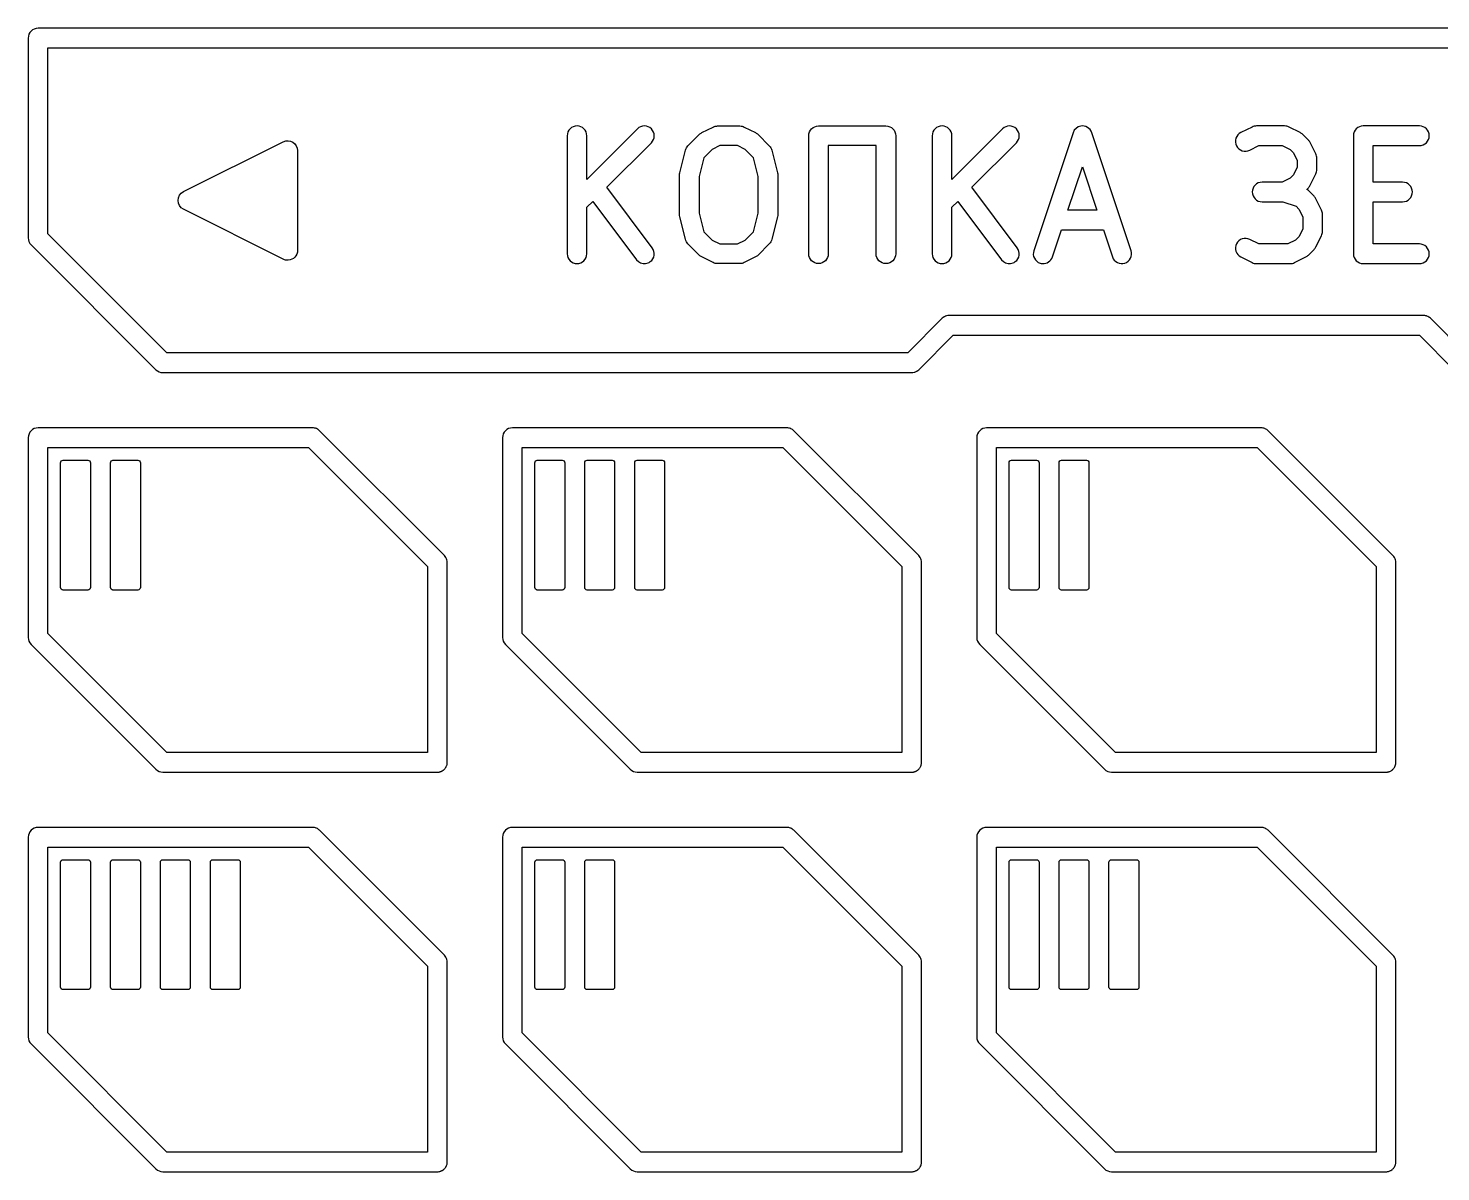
# Model space of a CAD drawing. Header units: millimetres. Extents: x 3 to 62, y 3 to 113.
# Drawn here: x 3.01 to 38.94, y 2.8 to 31.88 of the extents above; entities that cross this region are included whole.
import ezdxf

# ---------------------------------------------------------------- set-up
doc = ezdxf.new("R2010")
doc.units = ezdxf.units.MM
doc.layers.add('Layer_1', color=7, linetype='CONTINUOUS')

msp = doc.modelspace()

# ---------------------------------------------------------------- linework, layer by layer
at = {"layer": 'Layer_1', "color": 7}
for points in [[(3.01161, 31.627868), (3.01161, 26.547565)], [(58.506344, 31.877463), (3.261208, 31.877463), (3.261208, 31.877463)], [(3.511322, 31.377755), (58.402992, 31.377755), (61.431227, 28.349517), (61.431227, 23.622682), (39.559721, 23.622682), (38.680707, 24.502212)], [(26.262358, 24.502212), (25.382828, 23.622682), (6.540075, 23.622682), (3.511322, 26.651433), (3.511322, 31.377755), (3.511322, 31.377755)], [(16.721352, 29.143266), (16.721352, 26.142938)], [(18.508837, 29.320002), (17.221579, 28.032226), (17.221579, 29.143266)], [(19.794558, 28.891342), (20.080308, 29.177091)], [(20.14536, 29.223962), (20.431109, 29.36671)], [(20.542828, 29.393062), (21.114328, 29.393062)], [(21.226054, 29.36671), (21.511804, 29.223962)], [(21.576856, 29.177091), (21.862606, 28.891342)], [(22.864327, 26.14307), (22.864327, 29.143065)], [(23.114324, 29.393062), (24.828568, 29.393062)], [(25.078569, 29.143065), (25.078569, 26.14307)], [(26.007078, 29.143266), (26.007078, 26.142938)], [(27.794562, 29.320002), (26.507305, 28.032226), (26.507305, 29.143266)], [(29.591351, 29.222331), (28.591413, 26.222003)], [(31.065677, 26.222003), (30.065739, 29.222331)], [(34.145073, 29.366509), (33.859818, 29.223883)], [(34.971377, 29.392864), (34.257208, 29.392864), (34.257208, 29.392864)], [(35.368767, 29.223883), (35.083515, 29.366509)], [(35.577024, 29.034229), (35.43388, 29.176857)], [(36.721655, 29.143266), (36.721655, 27.714416), (36.721655, 26.142938)], [(38.400103, 29.392864), (36.971769, 29.392864), (36.971769, 29.392864)], [(6.959644, 27.722923), (9.499641, 28.992922)], [(9.861448, 28.769318), (9.861448, 26.229321)], [(18.886075, 26.293316), (17.730074, 27.833788), (18.862821, 28.966533)], [(19.586034, 28.203648), (19.728785, 28.775147)], [(21.928376, 28.775147), (22.071124, 28.203648)], [(24.578566, 26.14307), (24.578566, 28.893064), (23.364323, 28.893064), (23.364323, 26.14307)], [(28.171285, 26.293316), (27.015799, 27.833788), (28.148028, 28.966533)], [(34.083577, 28.776882), (34.316121, 28.893153), (34.912467, 28.893153), (35.108836, 28.794969), (35.19462, 28.709186), (35.292803, 28.512816), (35.292803, 28.344866), (35.19462, 28.148497), (35.108836, 28.062713), (34.912467, 27.96453), (34.399837, 27.96453)], [(35.766675, 28.683349), (35.623534, 28.969119)], [(37.971707, 27.96453), (37.221367, 27.96453), (37.221367, 28.893153), (38.400103, 28.893153)], [(35.79303, 28.285956), (35.79303, 28.571726)], [(19.578582, 27.143069), (19.578582, 28.143066)], [(22.078574, 28.143066), (22.078574, 27.143069)], [(35.623534, 27.888566), (35.766159, 28.173818)], [(35.534649, 27.781594), (35.577024, 27.823453)], [(35.71965, 27.605379), (35.577024, 27.748523)], [(17.221579, 26.142938), (17.221579, 27.325294), (17.372991, 27.476706), (18.486099, 25.993076)], [(26.507305, 26.142938), (26.507305, 27.325294), (26.658716, 27.476706), (27.771309, 25.993076)], [(34.399837, 27.464818), (34.92952, 27.464818), (35.264899, 27.353198), (35.337245, 27.280851), (35.435947, 27.083964), (35.435947, 26.773388), (35.337245, 26.577018), (35.25198, 26.491235), (35.055092, 26.393051), (34.316121, 26.393051), (34.083577, 26.509322)], [(35.909304, 27.255012), (35.766159, 27.540782)], [(38.400103, 26.393051), (37.221367, 26.393051), (37.221367, 27.464818), (37.971707, 27.464818)], [(9.499641, 26.005718), (6.959644, 27.275716)], [(19.728785, 26.510989), (19.586034, 27.082488)], [(22.071124, 27.082488), (21.928376, 26.510989)], [(35.935659, 26.714478), (35.935659, 27.142876)], [(29.065803, 26.063873), (29.294728, 26.750134), (30.362362, 26.750134), (30.591287, 26.063873)], [(35.766159, 26.317088), (35.909304, 26.602858)], [(3.084475, 26.370829), (6.259471, 23.195833)], [(20.080308, 26.109044), (19.794558, 26.394794)], [(21.862606, 26.394794), (21.576856, 26.109044)], [(35.577024, 26.109347), (35.71965, 26.251975)], [(20.431109, 25.919426), (20.14536, 26.062174)], [(21.114328, 25.893073), (20.542828, 25.893073)], [(21.511804, 26.062174), (21.226054, 25.919426)], [(33.859818, 26.062321), (34.145073, 25.919695)], [(34.257208, 25.892825), (35.114521, 25.892825)], [(35.226141, 25.91918), (35.511911, 26.062321)], [(36.971769, 25.892825), (38.400103, 25.892825)], [(38.503974, 24.575077), (26.439093, 24.575077)], [(25.663429, 23.195833), (26.542961, 24.075365), (38.400103, 24.075365), (39.279635, 23.195833)], [(6.436204, 23.122453), (25.48618, 23.122453)], [(10.246304, 21.71789), (3.261208, 21.71789), (3.261208, 21.71789)], [(13.598033, 18.469514), (10.423037, 21.64451)], [(22.311184, 21.71789), (15.326607, 21.71789), (15.326607, 21.71789)], [(25.663429, 18.469514), (22.488433, 21.64451)], [(34.376581, 21.71789), (27.391488, 21.71789), (27.391488, 21.71789)], [(37.728312, 18.469514), (34.553316, 21.64451)], [(3.01161, 21.467777), (3.01161, 16.387473)], [(15.076494, 21.467777), (15.076494, 16.387473)], [(27.141374, 21.467777), (27.141374, 16.387473)], [(3.896454, 20.894325), (4.531453, 20.894325)], [(5.166452, 20.894325), (5.801451, 20.894325)], [(15.961439, 20.894325), (16.596438, 20.894325)], [(17.231437, 20.894325), (17.866436, 20.894325)], [(18.501435, 20.894325), (19.136435, 20.894325)], [(28.026423, 20.894325), (28.661423, 20.894325)], [(29.296422, 20.894325), (29.931421, 20.894325)], [(3.833957, 17.656832), (3.833957, 20.831828)], [(4.59395, 20.831828), (4.59395, 17.656832)], [(5.103956, 17.656832), (5.103956, 20.831828)], [(5.863948, 20.831828), (5.863948, 17.656832)], [(15.898942, 17.656832), (15.898942, 20.831828)], [(16.658935, 20.831828), (16.658935, 17.656832)], [(17.16894, 17.656832), (17.16894, 20.831828)], [(17.928933, 20.831828), (17.928933, 17.656832)], [(18.438939, 17.656832), (18.438939, 20.831828)], [(19.198931, 20.831828), (19.198931, 17.656832)], [(27.963927, 17.656832), (27.963927, 20.831828)], [(28.723919, 20.831828), (28.723919, 17.656832)], [(29.233925, 17.656832), (29.233925, 20.831828)], [(29.993918, 20.831828), (29.993918, 17.656832)], [(13.671413, 13.212477), (13.671413, 18.292781)], [(25.736294, 13.212477), (25.736294, 18.292781)], [(37.801174, 13.212477), (37.801174, 18.292781)], [(4.531453, 17.594336), (3.896454, 17.594336)], [(5.801451, 17.594336), (5.166452, 17.594336)], [(16.596438, 17.594336), (15.961439, 17.594336)], [(17.866436, 17.594336), (17.231437, 17.594336)], [(19.136435, 17.594336), (18.501435, 17.594336)], [(28.661423, 17.594336), (28.026423, 17.594336)], [(29.931421, 17.594336), (29.296422, 17.594336)], [(3.084475, 16.21074), (6.259471, 13.035744)], [(15.149874, 16.21074), (18.32487, 13.035744)], [(27.214755, 16.21074), (30.389751, 13.035744)], [(6.436204, 12.962879), (13.4213, 12.962879)], [(13.619737, 13.060547), (13.620771, 13.062099)], [(13.65901, 13.13548), (13.659526, 13.137545)], [(13.668312, 13.173719), (13.668312, 13.175269)], [(18.501603, 12.962879), (25.48618, 12.962879)], [(25.684618, 13.060547), (25.685651, 13.061581)], [(25.702705, 13.087936), (25.703736, 13.090519)], [(25.733192, 13.173719), (25.733192, 13.175269)], [(30.566484, 12.962879), (37.551577, 12.962879)], [(37.664749, 12.989753), (37.66785, 12.991302)], [(37.749498, 13.060547), (37.750532, 13.062099)], [(10.246304, 11.557799), (3.261208, 11.557799), (3.261208, 11.557799)], [(22.311184, 11.557799), (15.326607, 11.557799), (15.326607, 11.557799)], [(34.376581, 11.557799), (27.391488, 11.557799), (27.391488, 11.557799)], [(3.01161, 11.307685), (3.01161, 6.227898)], [(13.598033, 8.309422), (10.423037, 11.484418)], [(15.076494, 11.307685), (15.076494, 6.227898)], [(25.663429, 8.309422), (22.488433, 11.484418)], [(27.141374, 11.307685), (27.141374, 6.227898)], [(37.728312, 8.309422), (34.553316, 11.484418)], [(3.833957, 7.496845), (3.833957, 10.671841)], [(3.896454, 10.734338), (4.531453, 10.734338)], [(4.59395, 10.671841), (4.59395, 7.496845)], [(5.103956, 7.496845), (5.103956, 10.671841)], [(5.166452, 10.734338), (5.801451, 10.734338)], [(5.863948, 10.671841), (5.863948, 7.496845)], [(6.373954, 7.496845), (6.373954, 10.671841)], [(6.436451, 10.734338), (7.07145, 10.734338)], [(7.133947, 10.671841), (7.133947, 7.496845)], [(7.643952, 7.496845), (7.643952, 10.671841)], [(7.706449, 10.734338), (8.341448, 10.734338)], [(8.403945, 10.671841), (8.403945, 7.496845)], [(15.898942, 7.496845), (15.898942, 10.671841)], [(15.961439, 10.734338), (16.596438, 10.734338)], [(16.658935, 10.671841), (16.658935, 7.496845)], [(17.16894, 7.496845), (17.16894, 10.671841)], [(17.231437, 10.734338), (17.866436, 10.734338)], [(17.928933, 10.671841), (17.928933, 7.496845)], [(27.963927, 7.496845), (27.963927, 10.671841)], [(28.026423, 10.734338), (28.661423, 10.734338)], [(28.723919, 10.671841), (28.723919, 7.496845)], [(29.233925, 7.496845), (29.233925, 10.671841)], [(29.296422, 10.734338), (29.931421, 10.734338)], [(29.993918, 10.671841), (29.993918, 7.496845)], [(30.503924, 7.496845), (30.503924, 10.671841)], [(30.56642, 10.734338), (31.201419, 10.734338)], [(31.263916, 10.671841), (31.263916, 7.496845)], [(13.671413, 3.052902), (13.671413, 8.132689)], [(25.736294, 3.052902), (25.736294, 8.132689)], [(37.801174, 3.052902), (37.801174, 8.132689)], [(4.531453, 7.434348), (3.896454, 7.434348)], [(5.801451, 7.434348), (5.166452, 7.434348)], [(7.07145, 7.434348), (6.436451, 7.434348)], [(8.341448, 7.434348), (7.706449, 7.434348)], [(16.596438, 7.434348), (15.961439, 7.434348)], [(17.866436, 7.434348), (17.231437, 7.434348)], [(28.661423, 7.434348), (28.026423, 7.434348)], [(29.931421, 7.434348), (29.296422, 7.434348)], [(31.201419, 7.434348), (30.56642, 7.434348)], [(3.084475, 6.051165), (6.259471, 2.876169)], [(15.149874, 6.051165), (18.32487, 2.876169)], [(27.214755, 6.051165), (30.389751, 2.876169)], [(13.619737, 2.900459), (13.620771, 2.902524)], [(13.65901, 2.975388), (13.659526, 2.977972)], [(13.668312, 3.013628), (13.668312, 3.015696)], [(25.684618, 2.900459), (25.685651, 2.902008)], [(25.702705, 2.927845), (25.703736, 2.929912)], [(25.733192, 3.013628), (25.733192, 3.015696)], [(37.749498, 2.900459), (37.750532, 2.902008)], [(6.436204, 2.802788), (13.4213, 2.802788)], [(18.501603, 2.802788), (25.48618, 2.802788)], [(25.525454, 2.805889), (25.528555, 2.806923)], [(25.563693, 2.815191), (25.566795, 2.816743)], [(30.566484, 2.802788), (37.551577, 2.802788)], [(37.590334, 2.805889), (37.593436, 2.806923)], [(37.628577, 2.815191), (37.631675, 2.816743)], [(37.664749, 2.830177), (37.66785, 2.832244)]]:
    msp.add_lwpolyline(points, dxfattribs=at)
for points in [[(16.971466, 29.392864)], [(26.257191, 29.392864)], [(29.784104, 29.389247)], [(20.601799, 26.393072), (21.055362, 26.393072), (21.252023, 26.491319), (21.460069, 26.69936), (21.578578, 27.173819), (21.578578, 28.112317), (21.460069, 28.586776), (21.252023, 28.794817), (21.055362, 28.893064), (20.601805, 28.893064), (20.405138, 28.794817), (20.197092, 28.586776), (20.078586, 28.112317), (20.078586, 27.173819), (20.197092, 26.69936), (20.405138, 26.491319)], [(29.828544, 28.352618), (30.195964, 27.249846), (29.461125, 27.249846), (29.828544, 28.352618)], [(9.622679, 25.979594)], [(23.114324, 25.893073)], [(3.511322, 21.217663), (10.142951, 21.217663), (13.171186, 18.189428), (13.171186, 13.462591), (6.540591, 13.462591), (3.511322, 16.491859), (3.511322, 21.217663)], [(15.576202, 21.217663), (22.207832, 21.217663), (25.236582, 18.18891), (25.236582, 13.462591), (18.605471, 13.462591), (15.576202, 16.491859), (15.576202, 21.217663)], [(27.641601, 21.217663), (34.273228, 21.217663), (37.301463, 18.189428), (37.301463, 13.462591), (30.670352, 13.462591), (27.641601, 16.491341), (27.641601, 21.217663)], [(3.511322, 11.057572), (10.142951, 11.057572), (13.171186, 8.029337), (13.171186, 3.302499), (6.540591, 3.302499), (3.511322, 6.331768), (3.511322, 11.057572)], [(15.576202, 11.057572), (22.207832, 11.057572), (25.236582, 8.028821), (25.236582, 3.302499), (18.605471, 3.302499), (15.576202, 6.331768), (15.576202, 11.057572)], [(27.641601, 11.057572), (34.273228, 11.057572), (37.301463, 8.029337), (37.301463, 3.302499), (30.670352, 3.302499), (27.641601, 6.331253), (27.641601, 11.057572)]]:
    msp.add_lwpolyline(points, close=True, dxfattribs=at)
for points in [[(3.084475, 31.804601), (3.037733, 31.757669), (3.011527, 31.694106), (3.01161, 31.627868)], [(3.261208, 31.877463), (3.194971, 31.877548), (3.131408, 31.851342), (3.084475, 31.804601)], [(16.971466, 29.392864), (16.833507, 29.392927), (16.721574, 29.281225), (16.721352, 29.143266)], [(17.221579, 29.143266), (17.221358, 29.281225), (17.109425, 29.392927), (16.971466, 29.392864)], [(18.685829, 29.393441), (18.619419, 29.393441), (18.555738, 29.367018), (18.508837, 29.320002)], [(18.862821, 29.320002), (18.81592, 29.367018), (18.752239, 29.393441), (18.685829, 29.393441)], [(18.862821, 28.966533), (18.960396, 29.064154), (18.960396, 29.22238), (18.862821, 29.320002)], [(20.080308, 29.177091), (20.099329, 29.196112), (20.121295, 29.211939), (20.14536, 29.223962)], [(20.431109, 29.36671), (20.438895, 29.369845), (20.446834, 29.372587), (20.454896, 29.374924)], [(20.454896, 29.374924), (20.4649, 29.379123), (20.475166, 29.382666), (20.48563, 29.385531)], [(20.48563, 29.385531), (20.496292, 29.387649), (20.507082, 29.389069), (20.517929, 29.389783)], [(20.517929, 29.389783), (20.526168, 29.391292), (20.534479, 29.392387), (20.542828, 29.393062)], [(21.114328, 29.393062), (21.15311, 29.393062), (21.19136, 29.38404), (21.226054, 29.36671)], [(21.511804, 29.223962), (21.535868, 29.211939), (21.557835, 29.196112), (21.576856, 29.177091)], [(22.864327, 29.143065), (22.864342, 29.281128), (22.976261, 29.393047), (23.114324, 29.393062)], [(24.828568, 29.393062), (24.966633, 29.39305), (25.078554, 29.28113), (25.078569, 29.143065)], [(26.257191, 29.392864), (26.119232, 29.392927), (26.007299, 29.281225), (26.007078, 29.143266)], [(26.507305, 29.143266), (26.507083, 29.281225), (26.39515, 29.392927), (26.257191, 29.392864)], [(28.148028, 29.320002), (28.050407, 29.417575), (27.892183, 29.417575), (27.794562, 29.320002)], [(28.148028, 28.966533), (28.245603, 29.064154), (28.245603, 29.22238), (28.148028, 29.320002)], [(29.784104, 29.389247), (29.694178, 29.373013), (29.620272, 29.309013), (29.591351, 29.222331)], [(30.065739, 29.222331), (30.026403, 29.340242), (29.906422, 29.41135), (29.784104, 29.389247)], [(33.859818, 29.223883), (33.800463, 29.19429), (33.755299, 29.142325), (33.734267, 29.079424)], [(34.257208, 29.392864), (34.218288, 29.392927), (34.17989, 29.383902), (34.145073, 29.366509)], [(35.083515, 29.366509), (35.048696, 29.383902), (35.010298, 29.392927), (34.971377, 29.392864)], [(35.43388, 29.176857), (35.414851, 29.195939), (35.392864, 29.211819), (35.368767, 29.223883)], [(36.971769, 29.392864), (36.833816, 29.392913), (36.721891, 29.281219), (36.721655, 29.143266)], [(38.650217, 29.143266), (38.649995, 29.281225), (38.538062, 29.392927), (38.400103, 29.392864)], [(38.576994, 28.966376), (38.623906, 29.013288), (38.650247, 29.076923), (38.650217, 29.143266)], [(9.499641, 28.992922), (9.577139, 29.031657), (9.669168, 29.027511), (9.742866, 28.981962)], [(9.742866, 28.981962), (9.816567, 28.936414), (9.861433, 28.855957), (9.861448, 28.769318)], [(19.728785, 28.775147), (19.739771, 28.819125), (19.762506, 28.859288), (19.794558, 28.891342)], [(21.862606, 28.891342), (21.894657, 28.859288), (21.917391, 28.819124), (21.928376, 28.775147)], [(33.734267, 29.079424), (33.713236, 29.016524), (33.718061, 28.947844), (33.74768, 28.888502)], [(33.74768, 28.888502), (33.777363, 28.829102), (33.829459, 28.783953), (33.892474, 28.763012)], [(33.892474, 28.763012), (33.955489, 28.742072), (34.024246, 28.747062), (34.083577, 28.776882)], [(35.623534, 28.969119), (35.611626, 28.993178), (35.595922, 29.015163), (35.577024, 29.034229)], [(38.400103, 28.893153), (38.466447, 28.893122), (38.530082, 28.919464), (38.576994, 28.966376)], [(35.79303, 28.571726), (35.793013, 28.610473), (35.783991, 28.648686), (35.766675, 28.683349)], [(19.578582, 28.143066), (19.578583, 28.163488), (19.581085, 28.183834), (19.586034, 28.203648)], [(22.071124, 28.203648), (22.076072, 28.183834), (22.078574, 28.163488), (22.078574, 28.143066)], [(35.766159, 28.173818), (35.783732, 28.208593), (35.792933, 28.246994), (35.79303, 28.285956)], [(6.821484, 27.49932), (6.821484, 27.594001), (6.874968, 27.680561), (6.959644, 27.722923)], [(34.399837, 27.96453), (34.261878, 27.964308), (34.150176, 27.852375), (34.150239, 27.714416)], [(34.150239, 27.714416), (34.15046, 27.576659), (34.262079, 27.465039), (34.399837, 27.464818)], [(35.577024, 27.748523), (35.564128, 27.761038), (35.549921, 27.772125), (35.534649, 27.781594)], [(35.577024, 27.823453), (35.595922, 27.84252), (35.611626, 27.864506), (35.623534, 27.888566)], [(38.221303, 27.714416), (38.221366, 27.852374), (38.109665, 27.964307), (37.971707, 27.96453)], [(37.971707, 27.464818), (38.109464, 27.465041), (38.221082, 27.57666), (38.221303, 27.714416)], [(6.959644, 27.275716), (6.874968, 27.318078), (6.821484, 27.404639), (6.821484, 27.49932)], [(35.766159, 27.540782), (35.754205, 27.56466), (35.738503, 27.586469), (35.71965, 27.605379)], [(19.586034, 27.082488), (19.581085, 27.102302), (19.578583, 27.122647), (19.578582, 27.143069)], [(22.078574, 27.143069), (22.078574, 27.122647), (22.076072, 27.102302), (22.071124, 27.082488)], [(35.935659, 27.142876), (35.935721, 27.181797), (35.926697, 27.220194), (35.909304, 27.255012)], [(35.909304, 26.602858), (35.926619, 26.63752), (35.935641, 26.675732), (35.935659, 26.714478)], [(3.01161, 26.547565), (3.011526, 26.481326), (3.037733, 26.417762), (3.084475, 26.370829)], [(18.933686, 26.107735), (18.94309, 26.173463), (18.92596, 26.240233), (18.886075, 26.293316)], [(19.794558, 26.394794), (19.762506, 26.426847), (19.739771, 26.467011), (19.728785, 26.510989)], [(21.928376, 26.510989), (21.917391, 26.467011), (21.894657, 26.426847), (21.862606, 26.394794)], [(28.218896, 26.107735), (28.228299, 26.173463), (28.21117, 26.240233), (28.171285, 26.293316)], [(33.74768, 26.397702), (33.718061, 26.33836), (33.713236, 26.26968), (33.734267, 26.20678)], [(33.892474, 26.523192), (33.829459, 26.502251), (33.777363, 26.457102), (33.74768, 26.397702)], [(34.083577, 26.509322), (34.024246, 26.539142), (33.955489, 26.544132), (33.892474, 26.523192)], [(35.71965, 26.251975), (35.738548, 26.271042), (35.754252, 26.293027), (35.766159, 26.317088)], [(38.576994, 26.319828), (38.530082, 26.36674), (38.466447, 26.393082), (38.400103, 26.393051)], [(38.650217, 26.142938), (38.650247, 26.209282), (38.623906, 26.272916), (38.576994, 26.319828)], [(9.622679, 25.979594), (9.580111, 25.977674), (9.537756, 25.986668), (9.499641, 26.005718)], [(9.861448, 26.229321), (9.861448, 26.095631), (9.756234, 25.985611), (9.622679, 25.979594)], [(16.721352, 26.142938), (16.721322, 26.076594), (16.747663, 26.01296), (16.794575, 25.966048)], [(16.794575, 25.966048), (16.841487, 25.919136), (16.905122, 25.892794), (16.971466, 25.892825)], [(16.971466, 25.892825), (17.037809, 25.892794), (17.101444, 25.919136), (17.148356, 25.966048)], [(17.148356, 25.966048), (17.195268, 26.01296), (17.22161, 26.076594), (17.221579, 26.142938)], [(18.486099, 25.993076), (18.539607, 25.921784), (18.627026, 25.884375), (18.715542, 25.894892)], [(18.715542, 25.894892), (18.759205, 25.900045), (18.800737, 25.916621), (18.835948, 25.942949)], [(18.835948, 25.942949), (18.889118, 25.982719), (18.924282, 26.042006), (18.933686, 26.107735)], [(20.14536, 26.062174), (20.121295, 26.074196), (20.099329, 26.090023), (20.080308, 26.109044)], [(20.542828, 25.893073), (20.504049, 25.893075), (20.465801, 25.902097), (20.431109, 25.919426)], [(21.226054, 25.919426), (21.19136, 25.902095), (21.15311, 25.893074), (21.114328, 25.893073)], [(21.576856, 26.109044), (21.557835, 26.090023), (21.535868, 26.074196), (21.511804, 26.062174)], [(23.114324, 25.893073), (22.976255, 25.893075), (22.864328, 26.005001), (22.864327, 26.14307)], [(23.364323, 26.14307), (23.364321, 26.005), (23.252393, 25.893073), (23.114324, 25.893073)], [(24.828568, 25.893073), (24.690497, 25.893072), (24.578567, 26.004999), (24.578566, 26.14307)], [(25.078569, 26.14307), (25.078568, 26.004999), (24.966638, 25.893072), (24.828568, 25.893073)], [(26.007078, 26.142938), (26.007047, 26.076594), (26.033389, 26.01296), (26.080301, 25.966048)], [(26.080301, 25.966048), (26.127213, 25.919136), (26.190848, 25.892794), (26.257191, 25.892825)], [(26.257191, 25.892825), (26.323535, 25.892794), (26.38717, 25.919136), (26.434082, 25.966048)], [(26.434082, 25.966048), (26.480994, 26.01296), (26.507335, 26.076594), (26.507305, 26.142938)], [(27.771309, 25.993076), (27.824914, 25.921612), (27.912578, 25.884183), (28.001267, 25.894892)], [(28.001267, 25.894892), (28.04475, 25.900133), (28.086094, 25.916705), (28.121158, 25.942949)], [(28.121158, 25.942949), (28.174327, 25.982719), (28.209492, 26.042006), (28.218896, 26.107735)], [(28.591413, 26.222003), (28.570436, 26.159095), (28.575312, 26.09043), (28.604968, 26.031118)], [(28.604968, 26.031118), (28.634624, 25.971806), (28.686631, 25.926706), (28.749543, 25.905743)], [(28.749543, 25.905743), (28.770269, 25.898826), (28.791812, 25.894656), (28.813622, 25.89334)], [(28.813622, 25.89334), (28.926592, 25.886551), (29.030033, 25.956501), (29.065803, 26.063873)], [(30.591287, 26.063873), (30.61225, 26.000961), (30.65735, 25.948955), (30.716662, 25.919299)], [(30.716662, 25.919299), (30.775974, 25.889642), (30.844639, 25.884766), (30.907547, 25.905743)], [(30.907547, 25.905743), (30.970459, 25.926706), (31.022465, 25.971806), (31.052121, 26.031118)], [(31.052121, 26.031118), (31.081777, 26.09043), (31.086654, 26.159095), (31.065677, 26.222003)], [(33.734267, 26.20678), (33.755299, 26.143879), (33.800463, 26.091914), (33.859818, 26.062321)], [(34.145073, 25.919695), (34.179847, 25.902123), (34.218247, 25.892922), (34.257208, 25.892825)], [(35.114521, 25.892825), (35.153267, 25.892842), (35.191479, 25.901864), (35.226141, 25.91918)], [(35.511911, 26.062321), (35.536008, 26.074385), (35.557995, 26.090265), (35.577024, 26.109347)], [(36.721655, 26.142938), (36.721632, 26.076597), (36.747975, 26.012965), (36.794886, 25.966055)], [(36.794886, 25.966055), (36.841796, 25.919144), (36.905427, 25.892801), (36.971769, 25.892825)], [(38.400103, 25.892825), (38.466447, 25.892794), (38.530082, 25.919136), (38.576994, 25.966048)], [(38.576994, 25.966048), (38.623906, 26.01296), (38.650247, 26.076594), (38.650217, 26.142938)], [(26.312484, 24.539936), (26.294258, 24.529516), (26.277416, 24.516841), (26.262358, 24.502212)], [(26.317135, 24.542519), (26.315576, 24.541674), (26.314025, 24.540813), (26.312484, 24.539936)], [(26.433409, 24.573527), (26.392704, 24.572813), (26.35279, 24.562168), (26.317135, 24.542519)], [(26.439093, 24.575077), (26.437192, 24.574583), (26.435297, 24.574066), (26.433409, 24.573527)], [(38.519994, 24.573527), (38.514672, 24.574216), (38.509329, 24.574732), (38.503974, 24.575077)], [(38.540664, 24.57146), (38.533805, 24.572435), (38.526909, 24.573125), (38.519994, 24.573527)], [(38.572185, 24.564223), (38.561845, 24.567313), (38.551316, 24.56973), (38.540664, 24.57146)], [(38.593374, 24.558023), (38.586406, 24.560401), (38.579336, 24.56247), (38.572185, 24.564223)], [(38.680707, 24.502212), (38.655814, 24.526712), (38.626064, 24.545724), (38.593374, 24.558023)], [(6.259471, 23.195833), (6.306319, 23.148902), (6.369893, 23.122506), (6.436204, 23.122453)], [(25.48618, 23.122453), (25.505709, 23.122767), (25.525134, 23.125369), (25.544057, 23.130205)], [(25.544057, 23.130205), (25.549801, 23.131724), (25.555489, 23.133448), (25.56111, 23.135374)], [(25.56111, 23.135374), (25.575179, 23.139673), (25.58884, 23.145207), (25.601936, 23.151909)], [(25.601936, 23.151909), (25.607024, 23.154493), (25.612022, 23.15725), (25.616922, 23.160177)], [(25.616922, 23.160177), (25.633768, 23.170198), (25.649378, 23.182165), (25.663429, 23.195833)], [(3.261208, 21.71789), (3.12325, 21.717669), (3.011547, 21.605735), (3.01161, 21.467777)], [(10.338287, 21.699287), (10.309075, 21.711239), (10.277864, 21.717551), (10.246304, 21.71789)], [(10.345005, 21.696702), (10.342778, 21.697596), (10.340539, 21.698458), (10.338287, 21.699287)], [(10.423037, 21.64451), (10.400555, 21.666678), (10.374078, 21.684388), (10.345005, 21.696702)], [(15.149717, 21.644667), (15.102805, 21.597755), (15.076463, 21.53412), (15.076494, 21.467777)], [(15.326607, 21.71789), (15.260264, 21.717921), (15.196629, 21.691579), (15.149717, 21.644667)], [(22.402652, 21.699803), (22.373567, 21.711515), (22.342538, 21.71765), (22.311184, 21.71789)], [(22.411435, 21.696186), (22.408531, 21.697447), (22.405603, 21.698653), (22.402652, 21.699803)], [(22.488433, 21.64451), (22.466214, 21.666386), (22.440099, 21.683913), (22.411435, 21.696186)], [(27.214597, 21.644667), (27.167685, 21.597755), (27.141344, 21.53412), (27.141374, 21.467777)], [(27.391488, 21.71789), (27.325144, 21.717921), (27.261509, 21.691579), (27.214597, 21.644667)], [(34.467533, 21.699803), (34.438609, 21.711451), (34.407761, 21.717586), (34.376581, 21.71789)], [(34.476316, 21.696186), (34.473411, 21.697447), (34.470483, 21.698653), (34.467533, 21.699803)], [(34.553316, 21.64451), (34.531097, 21.666386), (34.504981, 21.683913), (34.476316, 21.696186)], [(3.833957, 20.831828), (3.833957, 20.866342), (3.86194, 20.89432), (3.896454, 20.894325)], [(4.531453, 20.894325), (4.565967, 20.894325), (4.593945, 20.866342), (4.59395, 20.831828)], [(5.103956, 20.831828), (5.103956, 20.866342), (5.131939, 20.89432), (5.166452, 20.894325)], [(5.801451, 20.894325), (5.835965, 20.894325), (5.863943, 20.866342), (5.863948, 20.831828)], [(15.898942, 20.831828), (15.898942, 20.866342), (15.926925, 20.89432), (15.961439, 20.894325)], [(16.596438, 20.894325), (16.630951, 20.894325), (16.658929, 20.866342), (16.658935, 20.831828)], [(17.16894, 20.831828), (17.16894, 20.866342), (17.196924, 20.89432), (17.231437, 20.894325)], [(17.866436, 20.894325), (17.90095, 20.894325), (17.928928, 20.866342), (17.928933, 20.831828)], [(18.438939, 20.831828), (18.438939, 20.866342), (18.466922, 20.89432), (18.501435, 20.894325)], [(19.136435, 20.894325), (19.170948, 20.894325), (19.198926, 20.866342), (19.198931, 20.831828)], [(27.963927, 20.831828), (27.963927, 20.866342), (27.99191, 20.89432), (28.026423, 20.894325)], [(28.661423, 20.894325), (28.695936, 20.894325), (28.723914, 20.866342), (28.723919, 20.831828)], [(29.233925, 20.831828), (29.233925, 20.866342), (29.261908, 20.89432), (29.296422, 20.894325)], [(29.931421, 20.894325), (29.965935, 20.894325), (29.993913, 20.866342), (29.993918, 20.831828)], [(13.637822, 18.417837), (13.626872, 18.436726), (13.613495, 18.4541), (13.598033, 18.469514)], [(13.652292, 18.388381), (13.648119, 18.398506), (13.643285, 18.408346), (13.637822, 18.417837)], [(13.669346, 18.325336), (13.666442, 18.347006), (13.660709, 18.368202), (13.652292, 18.388381)], [(13.671413, 18.292781), (13.671433, 18.303666), (13.670743, 18.314541), (13.669346, 18.325336)], [(25.702705, 18.417837), (25.691914, 18.436696), (25.678711, 18.454068), (25.663429, 18.469514)], [(25.717173, 18.388381), (25.713, 18.398506), (25.708167, 18.408346), (25.702705, 18.417837)], [(25.734226, 18.325336), (25.731323, 18.347006), (25.72559, 18.368202), (25.717173, 18.388381)], [(25.736294, 18.292781), (25.736314, 18.303666), (25.735623, 18.314541), (25.734226, 18.325336)], [(37.768101, 18.417837), (37.757152, 18.436726), (37.743775, 18.4541), (37.728312, 18.469514)], [(37.782572, 18.388381), (37.778398, 18.398506), (37.773565, 18.408346), (37.768101, 18.417837)], [(37.799107, 18.325336), (37.79637, 18.346982), (37.790811, 18.368178), (37.782572, 18.388381)], [(37.801174, 18.292781), (37.801195, 18.303666), (37.800504, 18.314541), (37.799107, 18.325336)], [(3.896454, 17.594336), (3.86194, 17.594336), (3.833962, 17.622319), (3.833957, 17.656832)], [(4.59395, 17.656832), (4.59395, 17.622319), (4.565967, 17.594341), (4.531453, 17.594336)], [(5.166452, 17.594336), (5.131939, 17.594336), (5.103961, 17.622319), (5.103956, 17.656832)], [(5.863948, 17.656832), (5.863948, 17.622319), (5.835965, 17.594341), (5.801451, 17.594336)], [(15.961439, 17.594336), (15.926925, 17.594336), (15.898947, 17.622319), (15.898942, 17.656832)], [(16.658935, 17.656832), (16.658935, 17.622319), (16.630951, 17.594341), (16.596438, 17.594336)], [(17.231437, 17.594336), (17.196924, 17.594336), (17.168946, 17.622319), (17.16894, 17.656832)], [(17.928933, 17.656832), (17.928933, 17.622319), (17.90095, 17.594341), (17.866436, 17.594336)], [(18.501435, 17.594336), (18.466922, 17.594336), (18.438944, 17.622319), (18.438939, 17.656832)], [(19.198931, 17.656832), (19.198931, 17.622319), (19.170948, 17.594341), (19.136435, 17.594336)], [(28.026423, 17.594336), (27.99191, 17.594336), (27.963932, 17.622319), (27.963927, 17.656832)], [(28.723919, 17.656832), (28.723919, 17.622319), (28.695936, 17.594341), (28.661423, 17.594336)], [(29.296422, 17.594336), (29.261908, 17.594336), (29.23393, 17.622319), (29.233925, 17.656832)], [(29.993918, 17.656832), (29.993918, 17.622319), (29.965935, 17.594341), (29.931421, 17.594336)], [(3.01161, 16.387473), (3.011527, 16.321236), (3.037733, 16.257672), (3.084475, 16.21074)], [(15.076494, 16.387473), (15.076547, 16.321162), (15.102943, 16.257588), (15.149874, 16.21074)], [(27.141374, 16.387473), (27.141427, 16.321162), (27.167824, 16.257588), (27.214755, 16.21074)], [(6.259471, 13.035744), (6.306403, 12.989002), (6.369967, 12.962796), (6.436204, 12.962879)], [(13.4213, 12.962879), (13.434452, 12.962878), (13.447584, 12.963915), (13.460573, 12.965981)], [(13.460573, 12.965981), (13.462992, 12.966461), (13.465403, 12.966978), (13.467807, 12.96753)], [(13.467807, 12.96753), (13.475992, 12.96902), (13.484098, 12.970917), (13.492094, 12.973215)], [(13.492094, 12.973215), (13.497143, 12.974779), (13.502141, 12.976503), (13.50708, 12.978383)], [(13.50708, 12.978383), (13.513741, 12.980859), (13.520294, 12.983617), (13.52672, 12.986651)], [(13.52672, 12.986651), (13.531258, 12.988585), (13.535738, 12.990653), (13.540154, 12.992851)], [(13.540154, 12.992851), (13.546517, 12.996369), (13.552724, 13.000162), (13.558757, 13.00422)], [(13.558757, 13.00422), (13.563877, 13.007482), (13.568876, 13.01093), (13.573745, 13.014556)], [(13.573745, 13.014556), (13.582288, 13.021089), (13.590401, 13.028166), (13.598033, 13.035744)], [(13.598033, 13.035744), (13.605805, 13.043526), (13.613056, 13.051811), (13.619737, 13.060547)], [(13.620771, 13.062099), (13.624407, 13.067136), (13.627855, 13.072307), (13.631106, 13.077601)], [(13.631106, 13.077601), (13.634589, 13.082986), (13.637864, 13.088502), (13.640923, 13.094139)], [(13.640923, 13.094139), (13.642914, 13.09788), (13.644809, 13.101671), (13.646608, 13.105508)], [(13.646608, 13.105508), (13.651386, 13.115219), (13.655529, 13.125231), (13.65901, 13.13548)], [(13.659526, 13.137545), (13.66335, 13.149368), (13.666286, 13.16146), (13.668312, 13.173719)], [(13.668312, 13.175269), (13.670272, 13.187577), (13.671308, 13.200014), (13.671413, 13.212477)], [(18.32487, 13.035744), (18.371802, 12.989002), (18.435366, 12.962796), (18.501603, 12.962879)], [(25.48618, 12.962879), (25.499333, 12.962878), (25.512465, 12.963915), (25.525454, 12.965981)], [(25.525454, 12.965981), (25.527007, 12.966311), (25.528558, 12.966655), (25.530104, 12.967014)], [(25.530104, 12.967014), (25.539701, 12.968698), (25.549192, 12.970941), (25.558527, 12.973733)], [(25.558527, 12.973733), (25.562345, 12.974848), (25.566136, 12.976054), (25.569896, 12.97735)], [(25.569896, 12.97735), (25.577982, 12.980212), (25.585916, 12.983489), (25.593665, 12.987167)], [(25.593665, 12.987167), (25.597324, 12.988803), (25.600943, 12.990526), (25.604519, 12.992336)], [(25.604519, 12.992336), (25.611068, 12.996008), (25.617448, 12.999974), (25.62364, 13.00422)], [(25.62364, 13.00422), (25.628759, 13.007482), (25.633758, 13.01093), (25.638626, 13.014556)], [(25.638626, 13.014556), (25.647346, 13.021071), (25.655631, 13.028149), (25.663429, 13.035744)], [(25.663429, 13.035744), (25.671024, 13.043542), (25.678102, 13.051827), (25.684618, 13.060547)], [(25.685651, 13.061581), (25.691882, 13.07), (25.697578, 13.078803), (25.702705, 13.087936)], [(25.703736, 13.090519), (25.707674, 13.097237), (25.711296, 13.104134), (25.71459, 13.11119)], [(25.71459, 13.11119), (25.716431, 13.115448), (25.718154, 13.119757), (25.719756, 13.124111)], [(25.719756, 13.124111), (25.722041, 13.129888), (25.72411, 13.135748), (25.725959, 13.14168)], [(25.725959, 13.14168), (25.72907, 13.15219), (25.731486, 13.162893), (25.733192, 13.173719)], [(25.733192, 13.175269), (25.735152, 13.187577), (25.736189, 13.200014), (25.736294, 13.212477)], [(30.389751, 13.035744), (30.436683, 12.989002), (30.500246, 12.962796), (30.566484, 12.962879)], [(37.551577, 12.962879), (37.564557, 12.962905), (37.577515, 12.963942), (37.590334, 12.965981)], [(37.590334, 12.965981), (37.591888, 12.966311), (37.593438, 12.966655), (37.594985, 12.967014)], [(37.594985, 12.967014), (37.604582, 12.968698), (37.614073, 12.970941), (37.623408, 12.973733)], [(37.623408, 12.973733), (37.627226, 12.974848), (37.631016, 12.976054), (37.634777, 12.97735)], [(37.634777, 12.97735), (37.645025, 12.980831), (37.655037, 12.984974), (37.664749, 12.989753)], [(37.66785, 12.991302), (37.67586, 12.995697), (37.683623, 13.000528), (37.691104, 13.005772)], [(37.691104, 13.005772), (37.695326, 13.008574), (37.699462, 13.011503), (37.703506, 13.014556)], [(37.703506, 13.014556), (37.712228, 13.021071), (37.720514, 13.028149), (37.728312, 13.035744)], [(37.728312, 13.035744), (37.735907, 13.043542), (37.742984, 13.051827), (37.749498, 13.060547)], [(37.750532, 13.062099), (37.753778, 13.066475), (37.75688, 13.070955), (37.759833, 13.075533)], [(37.759833, 13.075533), (37.76408, 13.081725), (37.768046, 13.088105), (37.771718, 13.094654)], [(37.771718, 13.094654), (37.773528, 13.09823), (37.775251, 13.101849), (37.776887, 13.105508)], [(37.776887, 13.105508), (37.780565, 13.113257), (37.783842, 13.121191), (37.786704, 13.129277)], [(37.786704, 13.129277), (37.788182, 13.133204), (37.789561, 13.137168), (37.790839, 13.141164)], [(37.790839, 13.141164), (37.792627, 13.147303), (37.794178, 13.153509), (37.79549, 13.159767)], [(37.79549, 13.159767), (37.79697, 13.166432), (37.798177, 13.173156), (37.799107, 13.17992)], [(37.799107, 13.17992), (37.800504, 13.190716), (37.801195, 13.201591), (37.801174, 13.212477)], [(3.261208, 11.557799), (3.12325, 11.557577), (3.011547, 11.445644), (3.01161, 11.307685)], [(10.338287, 11.539196), (10.309075, 11.551148), (10.277864, 11.55746), (10.246304, 11.557799)], [(10.345005, 11.536613), (10.342778, 11.537506), (10.340539, 11.538367), (10.338287, 11.539196)], [(10.423037, 11.484418), (10.400556, 11.506588), (10.374078, 11.524298), (10.345005, 11.536613)], [(15.326607, 11.557799), (15.260264, 11.557829), (15.196629, 11.531488), (15.149717, 11.484576)], [(22.402652, 11.539712), (22.373567, 11.551423), (22.342538, 11.557559), (22.311184, 11.557799)], [(22.411435, 11.536095), (22.408531, 11.537356), (22.405603, 11.538562), (22.402652, 11.539712)], [(22.488433, 11.484418), (22.466214, 11.506295), (22.440099, 11.523822), (22.411435, 11.536095)], [(27.391488, 11.557799), (27.325144, 11.557829), (27.261509, 11.531488), (27.214597, 11.484576)], [(34.467533, 11.539712), (34.438609, 11.55136), (34.407761, 11.557495), (34.376581, 11.557799)], [(34.476316, 11.536095), (34.473411, 11.537356), (34.470483, 11.538562), (34.467533, 11.539712)], [(34.553316, 11.484418), (34.531097, 11.506295), (34.504981, 11.523822), (34.476316, 11.536095)], [(15.149717, 11.484576), (15.102805, 11.437664), (15.076463, 11.374029), (15.076494, 11.307685)], [(27.214597, 11.484576), (27.167685, 11.437664), (27.141344, 11.374029), (27.141374, 11.307685)], [(3.833957, 10.671841), (3.833957, 10.706354), (3.86194, 10.734333), (3.896454, 10.734338)], [(4.531453, 10.734338), (4.565967, 10.734338), (4.593945, 10.706354), (4.59395, 10.671841)], [(5.103956, 10.671841), (5.103956, 10.706354), (5.131939, 10.734333), (5.166452, 10.734338)], [(5.801451, 10.734338), (5.835965, 10.734338), (5.863943, 10.706354), (5.863948, 10.671841)], [(6.373954, 10.671841), (6.373954, 10.706354), (6.401937, 10.734333), (6.436451, 10.734338)], [(7.07145, 10.734338), (7.105963, 10.734338), (7.133941, 10.706354), (7.133947, 10.671841)], [(7.643952, 10.671841), (7.643952, 10.706354), (7.671936, 10.734333), (7.706449, 10.734338)], [(8.341448, 10.734338), (8.375962, 10.734338), (8.40394, 10.706354), (8.403945, 10.671841)], [(15.898942, 10.671841), (15.898942, 10.706354), (15.926925, 10.734333), (15.961439, 10.734338)], [(16.596438, 10.734338), (16.630951, 10.734338), (16.658929, 10.706354), (16.658935, 10.671841)], [(17.16894, 10.671841), (17.16894, 10.706354), (17.196924, 10.734333), (17.231437, 10.734338)], [(17.866436, 10.734338), (17.90095, 10.734338), (17.928928, 10.706354), (17.928933, 10.671841)], [(27.963927, 10.671841), (27.963927, 10.706354), (27.99191, 10.734333), (28.026423, 10.734338)], [(28.661423, 10.734338), (28.695936, 10.734338), (28.723914, 10.706354), (28.723919, 10.671841)], [(29.233925, 10.671841), (29.233925, 10.706354), (29.261908, 10.734333), (29.296422, 10.734338)], [(29.931421, 10.734338), (29.965935, 10.734338), (29.993913, 10.706354), (29.993918, 10.671841)], [(30.503924, 10.671841), (30.503924, 10.706354), (30.531907, 10.734333), (30.56642, 10.734338)], [(31.201419, 10.734338), (31.235933, 10.734338), (31.263911, 10.706354), (31.263916, 10.671841)], [(13.637822, 8.257746), (13.626872, 8.276635), (13.613495, 8.294008), (13.598033, 8.309422)], [(25.702705, 8.257746), (25.691914, 8.276605), (25.678711, 8.293977), (25.663429, 8.309422)], [(37.768101, 8.257746), (37.757152, 8.276635), (37.743775, 8.294008), (37.728312, 8.309422)], [(13.652292, 8.22829), (13.648119, 8.238415), (13.643285, 8.248255), (13.637822, 8.257746)], [(13.669346, 8.165245), (13.666442, 8.186915), (13.660709, 8.208111), (13.652292, 8.22829)], [(13.671413, 8.132689), (13.671433, 8.143575), (13.670743, 8.154449), (13.669346, 8.165245)], [(25.717173, 8.22829), (25.713, 8.238415), (25.708167, 8.248255), (25.702705, 8.257746)], [(25.734226, 8.165245), (25.731323, 8.186915), (25.72559, 8.208111), (25.717173, 8.22829)], [(25.736294, 8.132689), (25.736314, 8.143575), (25.735623, 8.154449), (25.734226, 8.165245)], [(37.782572, 8.22829), (37.778398, 8.238415), (37.773565, 8.248255), (37.768101, 8.257746)], [(37.799107, 8.165245), (37.79637, 8.186891), (37.790811, 8.208086), (37.782572, 8.22829)], [(37.801174, 8.132689), (37.801195, 8.143575), (37.800504, 8.154449), (37.799107, 8.165245)], [(3.896454, 7.434348), (3.86194, 7.434348), (3.833962, 7.462332), (3.833957, 7.496845)], [(4.59395, 7.496845), (4.59395, 7.462332), (4.565967, 7.434353), (4.531453, 7.434348)], [(5.166452, 7.434348), (5.131939, 7.434348), (5.103961, 7.462332), (5.103956, 7.496845)], [(5.863948, 7.496845), (5.863948, 7.462332), (5.835965, 7.434353), (5.801451, 7.434348)], [(6.436451, 7.434348), (6.401937, 7.434348), (6.373959, 7.462332), (6.373954, 7.496845)], [(7.133947, 7.496845), (7.133947, 7.462332), (7.105963, 7.434353), (7.07145, 7.434348)], [(7.706449, 7.434348), (7.671936, 7.434348), (7.643958, 7.462332), (7.643952, 7.496845)], [(8.403945, 7.496845), (8.403945, 7.462332), (8.375962, 7.434353), (8.341448, 7.434348)], [(15.961439, 7.434348), (15.926925, 7.434348), (15.898947, 7.462332), (15.898942, 7.496845)], [(16.658935, 7.496845), (16.658935, 7.462332), (16.630951, 7.434353), (16.596438, 7.434348)], [(17.231437, 7.434348), (17.196924, 7.434348), (17.168946, 7.462332), (17.16894, 7.496845)], [(17.928933, 7.496845), (17.928933, 7.462332), (17.90095, 7.434353), (17.866436, 7.434348)], [(28.026423, 7.434348), (27.99191, 7.434348), (27.963932, 7.462332), (27.963927, 7.496845)], [(28.723919, 7.496845), (28.723919, 7.462332), (28.695936, 7.434353), (28.661423, 7.434348)], [(29.296422, 7.434348), (29.261908, 7.434348), (29.23393, 7.462332), (29.233925, 7.496845)], [(29.993918, 7.496845), (29.993918, 7.462332), (29.965935, 7.434353), (29.931421, 7.434348)], [(30.56642, 7.434348), (30.531907, 7.434348), (30.503929, 7.462332), (30.503924, 7.496845)], [(31.263916, 7.496845), (31.263916, 7.462332), (31.235933, 7.434353), (31.201419, 7.434348)], [(3.01161, 6.227898), (3.011527, 6.16166), (3.037733, 6.098096), (3.084475, 6.051165)], [(15.076494, 6.227898), (15.076547, 6.161586), (15.102943, 6.098012), (15.149874, 6.051165)], [(27.141374, 6.227898), (27.141427, 6.161586), (27.167824, 6.098012), (27.214755, 6.051165)], [(6.259471, 2.876169), (6.306319, 2.829237), (6.369893, 2.802841), (6.436204, 2.802788)], [(13.573745, 2.854464), (13.582304, 2.861163), (13.590417, 2.868413), (13.598033, 2.876169)], [(13.598033, 2.876169), (13.605788, 2.883785), (13.613038, 2.891899), (13.619737, 2.900459)], [(13.620771, 2.902524), (13.624397, 2.907392), (13.627844, 2.91239), (13.631106, 2.91751)], [(13.631106, 2.91751), (13.634403, 2.922733), (13.637506, 2.928076), (13.640407, 2.933529)], [(13.640407, 2.933529), (13.64279, 2.93811), (13.645029, 2.942764), (13.647123, 2.947484)], [(13.647123, 2.947484), (13.651647, 2.956536), (13.655616, 2.965855), (13.65901, 2.975388)], [(13.659526, 2.977972), (13.663325, 2.989626), (13.666261, 3.001543), (13.668312, 3.013628)], [(13.668312, 3.015696), (13.670271, 3.028003), (13.671308, 3.04044), (13.671413, 3.052902)], [(18.32487, 2.876169), (18.371718, 2.829237), (18.435292, 2.802841), (18.501603, 2.802788)], [(25.638626, 2.854464), (25.647362, 2.861146), (25.655648, 2.868396), (25.663429, 2.876169)], [(25.663429, 2.876169), (25.671007, 2.883801), (25.678085, 2.891914), (25.684618, 2.900459)], [(25.685651, 2.902008), (25.691864, 2.91026), (25.69756, 2.918888), (25.702705, 2.927845)], [(25.703736, 2.929912), (25.713064, 2.946247), (25.720519, 2.963582), (25.725959, 2.981589)], [(25.725959, 2.981589), (25.72907, 2.992098), (25.731486, 3.002801), (25.733192, 3.013628)], [(25.733192, 3.015696), (25.735152, 3.028003), (25.736189, 3.04044), (25.736294, 3.052902)], [(30.389751, 2.876169), (30.436598, 2.829237), (30.500172, 2.802841), (30.566484, 2.802788)], [(37.703506, 2.854464), (37.712243, 2.861145), (37.72053, 2.868396), (37.728312, 2.876169)], [(37.728312, 2.876169), (37.735889, 2.883801), (37.742966, 2.891915), (37.749498, 2.900459)], [(37.750532, 2.902008), (37.753778, 2.906384), (37.75688, 2.910865), (37.759833, 2.915444)], [(37.759833, 2.915444), (37.763892, 2.921477), (37.767685, 2.927684), (37.771202, 2.934047)], [(37.771202, 2.934047), (37.773401, 2.938464), (37.775469, 2.942945), (37.777403, 2.947484)], [(37.777403, 2.947484), (37.780625, 2.954069), (37.783557, 2.960793), (37.786188, 2.967636)], [(37.786188, 2.967636), (37.787875, 2.97224), (37.789426, 2.976893), (37.790839, 2.981589)], [(37.790839, 2.981589), (37.792429, 2.987394), (37.793808, 2.993255), (37.794974, 2.99916)], [(37.794974, 2.99916), (37.796656, 3.006159), (37.798035, 3.013228), (37.799107, 3.020346)], [(37.799107, 3.020346), (37.800504, 3.031141), (37.801195, 3.042016), (37.801174, 3.052902)], [(13.4213, 2.802788), (13.434452, 2.802787), (13.447584, 2.803824), (13.460573, 2.805889)], [(13.460573, 2.805889), (13.462301, 2.806387), (13.464023, 2.806904), (13.465739, 2.807439)], [(13.465739, 2.807439), (13.475685, 2.809082), (13.485521, 2.811326), (13.495196, 2.814157)], [(13.495196, 2.814157), (13.498494, 2.815294), (13.501768, 2.8165), (13.505015, 2.817774)], [(13.505015, 2.817774), (13.512393, 2.820532), (13.519636, 2.823637), (13.52672, 2.827078)], [(13.52672, 2.827078), (13.531439, 2.829172), (13.536092, 2.831412), (13.540672, 2.833794)], [(13.540672, 2.833794), (13.546125, 2.836696), (13.551468, 2.8398), (13.556692, 2.843098)], [(13.556692, 2.843098), (13.562529, 2.846652), (13.568218, 2.850444), (13.573745, 2.854464)], [(25.48618, 2.802788), (25.499333, 2.802787), (25.512465, 2.803824), (25.525454, 2.805889)], [(25.528555, 2.806923), (25.540452, 2.808829), (25.552195, 2.811592), (25.563693, 2.815191)], [(25.566795, 2.816743), (25.575954, 2.819837), (25.584926, 2.82346), (25.593665, 2.827594)], [(25.593665, 2.827594), (25.597503, 2.829392), (25.601293, 2.831287), (25.605034, 2.833278)], [(25.605034, 2.833278), (25.610671, 2.836338), (25.616188, 2.839614), (25.621572, 2.843098)], [(25.621572, 2.843098), (25.62741, 2.846652), (25.633099, 2.850444), (25.638626, 2.854464)], [(37.551577, 2.802788), (37.564557, 2.802814), (37.577515, 2.803851), (37.590334, 2.805889)], [(37.593436, 2.806923), (37.605333, 2.808829), (37.617078, 2.811592), (37.628577, 2.815191)], [(37.631675, 2.816743), (37.643006, 2.820427), (37.654058, 2.824916), (37.664749, 2.830177)], [(37.66785, 2.832244), (37.675298, 2.836182), (37.682542, 2.840494), (37.689554, 2.845163)], [(37.689554, 2.845163), (37.694308, 2.848106), (37.698961, 2.851209), (37.703506, 2.854464)]]:
    msp.add_open_spline(points, degree=3, dxfattribs=at)

doc.saveas('drawing.dxf')
